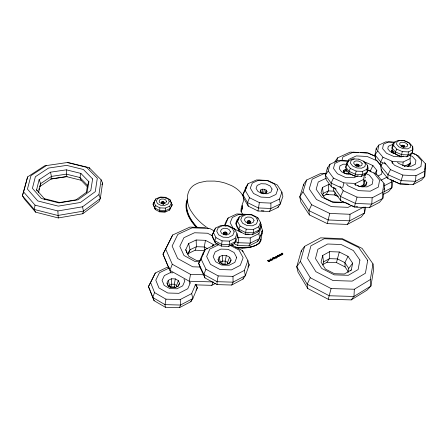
<?xml version="1.0" encoding="UTF-8"?>
<svg xmlns="http://www.w3.org/2000/svg" width="448" height="448" viewBox="0 0 448 448"><rect width="100%" height="100%" fill="white"/><g stroke="black" fill="none" stroke-linecap="round" stroke-linejoin="round"><path stroke-width="0.67" d="M27.625 176.893L23.604 191.923L35.045 205.145L57.87 210.946L58.279 217.952L82.768 213.752L99.014 201.589L100.346 198.503L102.564 182.997L101.102 179.788L89.163 167.67L67.866 162.439L44.626 165.833L27.625 176.893L22.4 195.675L24.265 198.918L35.627 212.167L58.279 217.952M262.332 193.183L262.332 189.207L264.393 189.297L266.168 190.159L266.98 191.464L266.515 192.713L264.942 193.435L262.87 193.346L261.089 192.478L260.282 191.167L260.764 189.918L262.332 189.207M37.195 190.971L36.596 189.885L39.105 179.76L50.512 172.189L66.343 169.826L66.668 176.68L81.088 180.258L87.64 187.102M281.904 192.119L279.518 199.041L270.906 203.095L270.878 208.466L269.433 211.478L258.003 211.008L248.259 206.147L244.031 198.878L242.866 194.634L245.924 187.186L248.03 183.719L256.609 179.928L267.736 180.443L277.357 185.052L281.904 192.119L282.884 196.375L280.286 203.986L277.978 207.39L269.433 211.478M221.402 246.137L222.079 240.85L215.953 237.63L213.455 232.73L215.471 228.077L221.155 225.4L228.351 225.68L234.394 228.794L237.009 233.61L237.798 236.286L235.76 241.483L234.399 243.594L228.726 246.394L221.402 246.137L215.32 242.917L212.839 238.017L211.971 235.34L215.471 228.077M416.41 154.991L418.303 155.803L425.309 163.632L425.6 168.123L424.743 176.45L421.579 180.09L413.062 184.576L400.086 183.971L387.873 178.494L387.957 174.686L390.499 169.613L384.238 162.092M279.334 255.074L279.978 255.786L278.874 255.259M401.408 140.571L404.006 140.711L409.556 143.069L412.731 146.602L412.289 149.99L408.341 151.911L402.382 151.603L400.915 156.464L395.315 154.034L395.388 151.922L396.754 149.178L393.641 145.594L394.201 142.251L398.16 140.398L400.109 140.498M329.868 184.593L328.569 184.537L328.334 190.904L326.222 194.566L323.193 196.045M350.47 270.883L351.299 269.942L352.649 263.178L348.023 256.351L339.282 251.989L329.666 251.653L329.398 258.653L326.978 262.259L322.958 264.51M260.826 225.31L262.539 230.468L259.722 238.409L257.555 241.578L248.965 245.896L237.658 245.498L238.823 237.535L237.026 236.6M344.926 171.763L345.022 169.719L346.399 169.786M363.412 207.267L350.006 214.273L349.686 220.819L347.312 224.414L327.281 223.625L309.389 214.911L300.843 201.998L299.768 196.868L303.716 184.218L306.617 180.029L320.628 173.516L326.066 173.779M355.376 185.511L355.477 183.439L363.507 179.48L364.504 174.726M356.675 165.984L356.776 164.102L358.652 164.55L359.128 165.155L358.999 165.732L358.31 166.057M372.966 263.85L370.322 279.558L354.34 289.24L353.954 296.447L351.198 299.902L328.238 299.281L307.737 288.462L298.01 272.16L296.755 266.762L301.33 250.634L304.623 246.344L320.611 237.849L342.266 238.65L362.079 248.388L372.966 263.85L373.705 269.237L370.916 286.042L367.03 290.158L351.198 299.902M358.876 159.186L364.599 161.734L367.685 165.581L366.918 169.282L362.522 171.405L362.348 174.563L361.183 176.428L354.833 176.081L350.582 174.149M409.5 144.127L409.556 143.069M367.08 169.904L376.594 174.216L384.003 183.417L382.441 192.466L372.148 197.792L371.767 204.126L369.326 207.693L354.368 207.06L340.738 200.637L333.85 191.089L333.206 187.331M245.37 234.405L246.17 229.163L240.106 226.055L237.496 221.346L239.294 216.877L244.731 214.318L251.742 214.603L257.723 217.61L260.439 222.247L261.134 224.902L259.336 229.891L257.919 231.991L252.498 234.668L245.37 234.405L239.338 231.297L236.757 226.582L235.978 223.927L237.961 219.005L239.294 216.877M392.554 152.46L392.689 150.584M402.276 147L402.41 145.202L404.202 145.622L404.69 146.182L404.617 146.703L404.001 147L403.077 146.95L401.716 146.02L402.41 145.202M402.853 165.838L403.138 162.036L410.06 158.609L410.586 154.633M408.341 151.911L408.1 154.93L406.84 156.766L400.68 156.503L396.558 154.711L395.797 153.826M425.309 163.632L424.514 171.27L415.946 175.711L415.475 181.306L413.062 184.576M258.003 211.008L259.37 202.608L249.53 197.747L245.252 190.501L248.03 183.719M412.731 146.602L412.927 149.072L412.44 152.807L410.777 154.829L406.84 156.766M23.604 191.923L22.4 195.675L34.227 209.446L57.865 215.471L83.429 211.12L100.346 198.503L98.924 194.701L101.102 179.788M154 202.177L155.534 205.598L159.852 207.872L159.634 211.842L165.043 212.061L169.456 210.146L172.161 204.921L169.837 199.517L165.564 197.299L160.222 197.075L155.809 198.923L153.048 204.126L155.338 209.569L159.634 211.842M162.809 204.17L163.201 201.667L161.582 201.942L161.291 202.479L161.666 203.487M393.07 180.169L391.882 187.695L388.612 191.621L383.281 194.393M384.009 191.772L391.882 187.695L391.49 182.062L391.815 180.023M66.343 169.826L80.875 173.41L88.883 181.703L87.214 191.778L76.093 199.819L59.606 202.53L44.38 198.682L36.596 189.885M86.268 192.853L87.517 185.377L88.883 181.703M169.361 267.618L166.622 267.529L155.299 273.022L150.59 282.554L154.566 292.6L165.939 299.174L165.021 304.64L165.39 307.272L179.542 307.625L190.865 301.661L192.836 298.553L197.305 287.946L196.028 284.441M392.308 150.158L391.468 150.562L391.283 151.637L391.933 152.393M168.403 286.546L166.992 283.024L168.246 280.353L171.405 278.785L175.269 278.897L174.35 284.262L174.642 286.955L175.672 287.538M384.003 183.417L384.569 188.429L382.889 198.29L379.54 202.311L369.326 207.693M260.865 240.369L262.125 233.022M87.517 185.377L79.996 177.537L66.326 174.149L51.43 176.406L40.723 183.579L39.631 186.693L50.954 179.077L51.43 176.406L50.512 172.189M205.537 227.674L189.924 227.086L172.676 234.987L165.687 249.071L172.278 264.247L190.501 274.372L189.274 281.238L189.426 283.31M382.183 170.957L381.595 174.238L378.056 175.997M387.873 178.494L381.259 170.402L381.506 169.042M186.922 253.036L185.735 249.754L188.614 243.561L196.146 239.999L205.481 240.335L204.266 246.971L204.378 250.533L195.149 250.219L187.695 253.809M380.996 164.562L380.744 165.911L381.259 170.402M376.09 174.418L376.846 170.402L372.921 165.558L365.742 162.366L364.448 162.299M35.045 205.145L34.227 209.446L35.627 212.167M187.001 201.93C185.713 208.057 187.925 214.34 191.139 219.514A65.514 42.515 8.8 0 0 197.226 227.276M225.215 234.707L225.742 231.991L223.72 232.372L223.418 233.106L223.748 234.181M218.574 244.048L216.552 243.975L205.268 249.452L201.107 259.045L205.951 269.209L218.187 275.912L217.073 281.691L217.078 284.609L231.722 285.029L242.978 279.048L245.353 275.666L249.172 264.97L247.901 260.579L242.598 250.734L231.286 244.787M377.686 150.931L382.956 157.231L380.688 161.834L380.649 165.34L375.446 159.012L374.959 154.907L377.686 150.931L378.823 145.085L385.762 141.87L392.487 142.229M218.697 261.492L218.081 259.599L219.178 256.911L222.32 255.343L226.318 255.478L225.21 261.139L225.154 264.113L221.861 264.006M365.73 207.026L364.571 212.934L361.211 217.017L347.312 224.414M375.446 159.012L375.704 157.707M378.823 145.085L376.23 148.484L374.959 154.907L380.688 161.834L385.711 164.052M347.962 272.255L348.74 268.43L352.649 263.178M364.218 181.283L364.829 180.034L366.85 182.622L366.341 185.114L363.479 186.547L359.346 186.357L357.454 185.489M248.875 223.334L249.424 220.662L247.47 221.026L247.201 221.726L247.57 223.059M364.952 179.822L363.966 184.587L361.967 187.135M367.685 165.581L368.015 168.134L367.17 172.211L365.557 174.294L361.183 176.428M263.435 193.894L264.393 189.297M80.875 173.41L79.996 177.537L81.088 180.258M270.57 260.63L269.735 260.854M356.138 166.281L356.087 164.427L356.776 164.102M327.281 223.625L329.756 213.444L311.64 204.725L302.954 191.862L306.617 180.029M338.341 196.711L334.561 194.936L335.154 192.461M38.808 190.081L39.301 188.048M38.55 192.511L40.723 183.579L39.105 179.76M322.762 265.07L323.534 261.929L322.711 255.489L329.666 251.653M362.522 171.405L356.182 171.097L354.872 176.131L349.104 173.505L346.114 169.596L345.727 167.042L347.362 164.578L348.258 160.916L352.654 158.872L358.932 159.158M348.309 160.77L348.622 159.488L356.306 155.926L367.153 156.475L377.216 160.922L381.063 165.592M343.756 172.749L344.064 171.506L345.918 170.626M348.258 160.916L346.718 163.016L345.727 167.042L349.02 171.338L355.387 174.227L362.348 174.563L367.17 172.211L366.918 169.282M241.78 208.555L241.002 211.109M343.442 172.911L343.554 170.414L345.022 169.719M322.711 255.489L321.059 262.136L325.494 269.119L334.421 273.694L344.338 274.002L351.299 269.942M346.584 171.842L346.92 170.492M342.698 187.779L343.913 182.902L355.477 183.439M82.768 213.752L83.429 211.12L82.555 206.797L98.924 194.701M357.28 166.012L357.75 164.153M341.886 160.933L342.91 156.929L353.31 152.169L367.909 152.919L375.306 156.167M339.282 251.989L336.482 262.573L326.978 262.259M304.623 246.344L300.39 261.453L310.29 277.738L331.094 288.574L328.238 299.281M372.148 197.792L357.034 197.131L354.368 207.06M165.043 212.061L165.418 210.633L165.284 208.096L169.714 206.186L171.438 202.905M336.56 161.801L337.607 157.858L350.174 152.118L358.277 152.538M392.213 163.397L392.722 161.51L403.138 162.036M322.672 195.306L323.193 193.407L322.47 187.466L328.569 184.537M402.842 147.034L403.329 145.253M336.235 189.073L331.358 186.799L326.166 179.614L325.388 175.202L328.171 170.918L330.008 164.259L338.038 160.563L347.805 161.05M322.47 187.466L321.02 192.668L324.895 198.195L332.69 201.891L341.348 202.261L343.179 201.337M415.946 175.711L402.853 175.084L400.086 183.971M330.008 164.259L327.426 167.882L325.388 175.202L331.1 183.07L341.342 187.83M187.197 201.13L187.438 200.351M169.775 287.37L170.817 286.843L171.679 284.183L171.405 278.785M277.978 207.39L278.41 206.125M195.149 250.219L196.392 246.697L196.146 239.999M155.534 205.598L154.722 207.894L155.338 209.569M257.555 241.578L258.026 240.262M163.094 204.322L163.912 202.037L163.201 201.667M242.978 279.048L243.454 277.732M235.323 241.41L237.787 242.698L250.258 243.146L259.722 238.409L258.888 233.66L261.486 226.436M257.919 231.991L258.39 230.698M205.268 249.452L203.179 252.93L198.643 263.346L203.846 274.4L217.073 281.691L233.078 282.162L245.353 275.666L244.345 270.413L247.901 260.579M179.542 307.625L180.482 305.038L180.23 299.55L191.66 293.614L195.558 284.463M237.496 221.346L235.978 223.927L238.829 229.113L245.487 232.54L253.355 232.831L259.336 229.891L258.793 226.772L260.439 222.247M187.46 199.696C185.013 205.99 187.006 213.052 190.288 218.646M154.566 292.6L152.729 297.489L154.129 300.709L165.39 307.272M241.046 211.786L242.15 208.387L242.29 205.811M241.287 211.674L242.385 208.275L242.525 205.705M249.424 220.662L250.779 221.866L250.51 222.572L248.556 222.936L247.201 221.726M172.278 264.247L169.932 270.407L170.845 272.793M101.87 184.811L102.564 182.997M226.318 255.478L229.662 257.258L231.09 260.025L230.037 262.735L226.89 264.342L222.841 264.214L219.475 262.394L218.081 259.599M175.269 278.897L178.377 280.65L176.501 285.477L176.994 286.77M234.399 243.594L235.558 240.638M213.455 232.73L211.971 235.34L214.704 240.727L221.418 244.278L229.505 244.563L235.76 241.483L235.15 238.325L237.009 233.61M219.772 263.39L220.276 262.147L219.178 256.911M212.464 246.238L213.192 244.429L205.481 240.335M215.953 237.63L214.704 240.727L215.32 242.917M205.951 269.209L203.846 274.4L204.966 277.911L217.078 284.609M225.68 234.948L226.688 232.484L225.742 231.991M226.128 235.038L227.091 233.24L226.688 232.484M249.53 197.747L247.514 202.602L248.259 206.147M240.106 226.055L238.829 229.113L239.338 231.297M229.662 257.258L227.517 262.382L227.987 264.135M224.47 225.383L226.223 221.2L228.194 217.963L236.818 213.942L247.828 214.385M228.194 217.963L225.226 225.042L225.842 226.201M190.865 301.661L191.895 299.219M249.334 223.569L250.359 221.138M195.087 284.855L211.792 285.331L213.231 281.938M264.639 193.754L266.168 190.159M221.446 263.396L222.443 261.05L222.32 255.343M228.726 246.394L229.505 244.563L229.443 241.114L235.15 238.325M187.393 199.119C184.313 205.923 186.704 213.802 190.484 219.806A65.554 42.566 8.8 0 0 196.566 227.578M190.495 282.453L187.762 288.747L178.864 293.317L167.782 293.014L158.945 287.941L155.803 280.162L159.426 272.748L168.258 268.453L169.596 268.492M178.377 280.65L179.564 283.388L178.354 286.076L175.185 287.683L171.276 287.571L168.14 285.785L166.992 283.024M187.902 254.419L190.042 249.738L188.614 243.561M311.64 204.725L308.924 210.633L309.389 214.911M168.924 286.518L169.501 285.281L171.679 284.183L174.35 284.262L176.501 285.477L177.044 286.748M328.171 170.918L333.43 178.069L331.1 183.07L331.358 186.799M252.498 234.668L253.355 232.831L253.338 229.438L258.793 226.772M248.965 245.896L250.258 243.146L250.225 237.95L258.888 233.66M231.722 285.029L233.078 282.162L232.988 276.36L244.345 270.413M347.362 164.578L350.375 168.476L349.02 171.338L349.104 173.505M155.809 198.923L153.048 204.126L154.722 207.894L159.454 210.392L165.418 210.633L170.274 208.527L169.714 206.186M339.942 186.234L343.235 190.702L340.508 196.431L340.738 200.637M357.834 166.258L358.652 164.55M310.29 277.738L307.188 284.172L307.737 288.462M371.101 172.01L370.278 170.979L372.921 165.558M163.346 204.221L164.17 202.597L163.912 202.037M163.442 204.058L164.17 202.597M348.023 256.351L344.876 262.634L345.1 266.93L348.505 272.065M403.379 147.263L404.202 145.622M169.456 210.146L170.274 208.527M171.175 206.853L172.161 204.921L169.837 199.517M165.687 249.071L162.994 254.178L169.092 268.884M150.59 282.554L148.462 286.569L152.729 297.489L165.021 304.64L180.482 305.038L192.836 298.553L191.66 293.614M172.676 234.987L162.994 254.178L169.932 270.407L189.274 281.238L212.548 281.915M155.299 273.022L148.462 286.569L150.203 290.651M177.957 286.238L179.564 283.388M201.107 259.045L198.643 263.346L200.189 267.73L204.966 277.911M188.367 252.644L190.042 249.738L196.392 246.697L204.266 246.971L207.81 248.87M245.252 190.501L242.866 194.634L247.514 202.602L258.266 207.945L270.878 208.466L280.286 203.986L279.518 199.041M226.178 234.797L227.091 233.24M195.983 290.198L197.305 287.946L195.899 284.838M237.182 237.322L237.798 236.286L237.16 235.11M265.922 193.222L266.98 191.464M249.85 223.412L250.779 221.866M228.822 263.771L231.09 260.025M260.506 225.921L261.134 224.902L260.473 223.77M261.856 231.571L262.539 230.468M247.845 267.081L249.172 264.97L248.534 263.782M302.954 191.862L299.768 196.868L308.924 210.633L328.154 219.962L349.686 220.819L364.571 212.934L364.017 206.948M358.126 166.634L359.128 165.155M300.39 261.453L296.755 266.762L307.188 284.172L329.252 295.764L353.954 296.447L370.916 286.042L370.322 279.558M367.343 169.109L368.015 168.134M364.79 178.153L365.518 177.1M364.218 186.39L366.85 182.622M393.641 145.594L391.983 147.974L392.23 150.444L395.315 154.034M374.662 173.533L376.846 170.402M382.648 163.19L380.744 165.911L387.957 174.686L401.307 180.645L415.475 181.306L424.743 176.45L424.514 171.27M404.018 147.129L404.69 146.182M334.74 161.868L337.607 157.858M383.807 189.493L384.569 188.429M412.244 150.018L412.927 149.072M407.63 166.678L410.39 162.887L410.11 164.993L407.725 166.191M424.805 169.193L425.6 168.123M348.897 174.227L349.67 173.197L348.202 173.897L346.125 173.796L344.226 172.934L343.246 171.64M394.201 142.251L392.605 144.29L391.983 147.974L395.388 151.922L401.565 154.594L408.1 154.93L412.44 152.807L412.289 149.99M259.454 242.816L260.473 241.114A8.193 5.589 9.4 0 0 260.596 239.17M407.54 166.667L410.318 163.318L410.06 158.609M278.65 255.214L279.647 254.766L280.566 255.478L279.754 254.996M270.362 260.702L270.066 260.82M258.95 243.331L259.454 242.816M260.45 235.85L261.979 233.643A8.26 5.566 9.4 0 0 262.097 231.706L261.906 231.006M269.545 260.182L270.071 260.142M258.367 243.818L259.7 242.693L260.719 240.99A8.187 5.589 9.4 0 0 260.837 239.047M277.446 256.967L276.797 256.911L277.525 256.497M269.948 260.534L270.004 260.49A1.882 1.316 11 0 0 270.234 260.288M281.176 255.002L280.566 254.946L281.271 254.526M269.797 260.434L269.858 260.389A2.397 1.674 11 0 0 270.116 260.182M257.723 244.283L258.619 243.695M46.29 165.637L30.985 175.61L27.44 189.106L37.778 200.945L58.285 206.136L80.472 202.457L95.267 191.643L97.311 178.242L86.565 167.306L67.301 162.568M256.637 244.91L259.078 243.006L260.092 241.304A8.193 5.594 9.4 0 0 260.243 240.682M257.018 244.72L257.97 244.154M323.534 261.929L329.398 258.653L337.512 258.927L344.876 262.634L348.74 268.43M281.534 253.854C281.019 254.442 283.175 255.724 281.271 254.016M255.875 245.319L257.264 244.591M211.792 285.331L215.488 283.405M351.792 205.458L348.13 207.34L331.447 206.634L316.49 199.5L309.232 188.938L312.166 179.161L323.764 173.751L325.83 173.846M384.328 185.724L391.49 182.062M380.834 180.281L386.938 177.206M220.276 262.147L222.443 261.05L225.21 261.139L227.517 262.382L228.25 263.822M277.598 255.741L277.889 255.853M270.581 259.437L270.861 259.549M404.499 166.23L410.318 163.318M359.873 186.626L363.966 184.587L363.507 179.48M403.379 156.044L401.654 156.89L393.876 156.492L386.579 153.317L382.603 148.624L383.415 144.256L388.612 141.842L395.511 142.212M323.193 193.407L328.334 190.904L334.158 191.167M218.652 244.748L209.854 249.032L206.662 256.497L210.482 264.365L219.996 269.534L231.47 269.892L240.313 265.322L243.13 257.712L239.036 250.04L230.306 245.442M358.126 175.694L353.914 177.738L345.285 177.335L337.45 173.746L333.474 168.426L334.807 163.442L340.827 160.67L348.583 161.056M226.789 233.974L224.762 234.36L223.815 233.862L223.418 233.106M391.468 152.645L393.294 151.771M255.069 245.7L256.508 245M326.2 178.242L318.242 182L316.154 189.252L321.569 197.014L332.567 202.233L344.803 202.759M239.154 218.445L237.961 219.005L238.196 220.242M238.358 219.268L237.104 219.862L235.855 222.958L236.449 224.039M393.848 143.707L392.605 144.29L392.7 145.69M354.318 158.928L351.064 160.44L350.414 163.145L352.654 166.023L356.944 167.955L361.626 168.179L364.879 166.622L365.462 163.89L363.182 161.045M165.945 211.126L164.315 211.837L160.311 211.674M163.878 203.14L162.26 203.414L161.291 202.479M255.702 245.381C249.62 248.265 242.62 248.399 236.051 247.621M254.85 245.739C248.618 248.226 241.674 248.192 235.127 247.24M253.954 246.064C247.99 248.041 241.545 248.03 235.385 247.111M57.87 210.946L82.555 206.797M51.346 178.886L67.234 176.467M50.954 179.077L66.668 176.68M241.584 247.822L242.822 247.834M165.939 299.174L180.23 299.55M331.094 288.574L354.34 289.24M170.817 286.843L174.642 286.955M172.872 272.832L170.089 272.748L164.388 275.548L162.086 280.347L164.147 285.342L169.826 288.585L176.932 288.786L182.661 285.869L184.822 281.014L184.005 279.171M190.501 274.372L203.482 274.764M218.187 275.912L232.988 276.36M200.284 267.036L192.724 266.801L177.671 258.513L172.122 246.047L177.817 234.405L192.114 227.825L209.653 228.491L214.502 231.028M200.021 260.663L196.582 260.551L188.742 256.273L185.735 249.754M199.814 261.682L195.054 261.526L183.982 255.478L179.81 246.316L183.926 237.681L194.505 232.758L207.553 233.24L212.352 235.766M246.518 234.091L249.138 234.186M238.823 237.535L250.225 237.95M222.079 240.85L229.443 241.114M246.17 229.163L253.338 229.438M241.674 232.075L240.363 232.025L233.195 228.329L230.16 222.734L232.35 217.437L238.812 214.413L247.1 214.749M329.756 213.444L350.006 214.273M261.279 210.773L263.889 210.879M159.852 207.872L165.284 208.096M259.37 202.608L270.906 203.095M355.645 206.746L357.683 206.836M325.802 194.281L328.524 194.404M326.222 194.566L334.561 194.936M408.335 184.229L399.661 183.826L390.23 179.603M351.126 174.098L346.125 173.863L341.583 171.791L339.254 168.706L339.998 165.794L343.504 164.158L346.578 164.31M404.135 166.012L411.113 166.337L415.419 164.164L415.884 160.367L412.395 156.419L409.965 155.372M395.662 153.524L394.374 153.457L390.135 151.62L387.811 148.898L388.259 146.345L391.283 144.928L392.554 144.995M360.298 152.639L367.046 152.986M274.714 257.667L274.042 257.645L274.809 257.852L274.904 258.462L275.027 257.897L275.85 257.97L274.999 257.74L274.932 257.174L274.77 257.561M411.785 152.684L416.158 154.56L421.602 160.658L420.941 166.561L414.266 169.971L404.113 169.473L394.52 165.256L391.451 161.622M413.258 153.636L415.15 154.448M396.754 149.178L402.382 151.603M392.263 152.774L394.027 153.541M404.6 166.018L398.44 163.318L397.583 162.316M382.956 157.231L392.722 161.51M367.724 153.02L374.629 156.055M390.499 169.613L402.853 175.084M367.858 169.893L370.278 170.979M365.646 173.488L369.342 175.151L373.022 179.794L372.154 184.285L366.979 186.889L359.475 186.547L354.463 184.246M350.375 168.476L356.182 171.097M333.43 178.069L343.913 182.902M343.235 190.702L357.034 197.131M334.662 194.673L337.131 195.832M345.632 202.608L349.345 204.361M352.436 205.817L354.29 206.69M336.482 262.573L345.1 266.93M234.097 243.634L237.658 245.498M282.862 254.083L281.943 253.042L282.895 253.887M281.876 253.876L282.688 254.358L282.128 253.854A0.56 0.386 11.9 0 0 281.148 254.016M270.614 260.389L270.228 260.036M278.6 255.422L279.384 256.099L278.774 255.522M275.369 257.107L276.506 258.11L276.069 257.718A0.605 0.42 11.5 0 0 276.455 257.135A0.605 0.42 11.5 0 0 275.509 256.939M373.845 172.939L379.596 180.102L378.33 187.096L370.311 191.178L358.59 190.652L347.866 185.702L346.69 184.128M355.958 164.998L356.429 165.603M362.432 186.116L363.121 187.018M334.18 187.712L340.508 196.431L355.415 203.426L371.767 204.126L382.889 198.29L382.441 192.466M242.586 214.06C239.131 210.078 242.334 205.19 243.443 201.001C244.446 196.274 240.862 192.147 237.457 189.381A30.117 19.499 6.4 0 0 233.481 186.67A29.658 19.197 6.4 0 0 231.302 185.511L225.49 183.21A33.494 21.756 6.3 0 0 214.57 181.082L206.601 181.104L199.601 182.538A23.061 14.823 6.2 0 0 196.174 183.977C185.192 188.871 185.321 203.599 191.806 212.111A66.035 42.353 8.8 0 0 208.611 228.654M277.71 256.094L278.309 256.665L277.519 255.931M270.687 259.795L271.286 260.372L270.502 259.638M190.288 218.646L190.882 219.632A65.531 42.538 8.8 0 0 196.969 227.399M232.299 244.255L233.257 246.064M272.546 259.84L271.214 259.129L272.406 259.538L272.143 258.642L272.726 259.795A0.605 0.426 11.3 0 1 272.804 259.935M213.192 244.429L213.774 245.588M44.38 198.682L44.912 199.786M150.444 291.284L154.129 300.709M89.163 167.67L89.578 168.773M168.246 280.353L169.501 285.281M260.282 191.167L260.747 192.998M161.582 201.942L162.014 203.694M234.394 228.794L234.657 229.891M242.598 250.734L242.883 251.922M203.179 252.93L203.465 254.223M277.508 256.81L277.659 256.626A0.683 0.476 11.6 0 1 276.993 257.169A0.683 0.476 11.6 0 1 276.444 256.418A0.683 0.476 11.6 0 1 277.558 256.424M247.615 222.454L247.85 223.558M223.72 232.372L224.101 234.265M257.723 217.61L257.942 218.708M247.47 221.026L247.811 222.891M245.924 187.186L246.142 188.406M260.764 189.918L261.279 192.998M301.33 250.634L301.515 251.905M303.716 184.218L303.89 185.522M365.098 173.947L365.35 175.84M327.426 167.882L327.572 169.142M165.564 197.299L165.665 198.279M343.554 170.414L343.75 172.318M346.718 163.016L346.836 164.175M356.087 164.427L356.255 166.18M376.23 148.484L376.337 149.811M391.468 150.562L391.602 152.572M401.794 145.499L401.862 146.619M162.316 201.634L162.417 203.526M224.61 231.946L224.666 234.685M248.321 220.618L248.338 223.317M269.366 260.215A0.599 0.42 11.1 0 1 269.909 259.902M281.445 254.649A0.683 0.47 11.8 0 1 280.745 255.186A0.683 0.47 11.8 0 1 280.19 254.442A0.683 0.47 11.8 0 1 281.299 254.453M275.526 257.102C276.634 258.507 276.416 256.245 275.526 257.085M280.314 254.587L280.969 254.509L280.314 254.576M276.567 256.564L277.222 256.48L276.567 256.547M410.715 144.973L410.379 147.465L407.456 148.876L403.054 148.646L398.894 146.86L396.581 144.222L396.984 141.747L399.913 140.375L404.247 140.605L408.369 142.358L410.715 144.973M407.641 144.81L407.439 146.21L405.793 147.006L403.318 146.871L400.977 145.869L399.672 144.385L399.89 142.985L401.537 142.206L403.99 142.341L406.319 143.332L407.641 144.81M92.635 178.97L90.782 190.523L78.002 199.797L58.951 202.927L41.356 198.481L32.418 188.334L35.375 176.708L48.541 168.062L66.718 165.385L83.39 169.49L92.635 178.97M367.696 260.327L365.411 273.235L352.178 281.12L333.032 280.543L315.862 271.678L307.563 258.306L310.946 245.812L324.184 238.734L342.233 239.4L358.73 247.514L367.696 260.327M359.912 260.064L358.109 269.562L348.331 275.302L334.303 274.865L321.686 268.397L315.487 258.574L317.884 249.301L327.662 244.003L341.096 244.49L353.343 250.55L359.912 260.064M362.186 163.727L361.85 165.267L360.018 166.141L357.33 166.012L354.967 164.926L353.702 163.307L354.06 161.778L355.891 160.922L358.506 161.05L360.903 162.12L362.186 163.727M277.771 189.314L275.946 194.466L269.5 197.462L260.893 197.092L253.534 193.486L250.298 188.087L252.342 183.019L258.77 180.169L267.148 180.555L274.383 184.022L277.771 189.314M272.054 189.062L270.967 192.046L267.21 193.777L262.231 193.558L257.958 191.475L256.054 188.345L257.219 185.382L260.966 183.708L265.871 183.926L270.099 185.965L272.054 189.062M257.723 220.506L256.491 223.843L252.454 225.803L247.162 225.596L242.676 223.306L240.733 219.839L242.049 216.53L246.075 214.631L251.283 214.844L255.724 217.073L257.723 220.506M254.027 220.36L253.322 222.242L251.048 223.334L248.074 223.222L245.549 221.934L244.446 219.985L245.179 218.114L247.447 217.039L250.398 217.157L252.907 218.422L254.027 220.36M236.69 257.499L234.83 262.388L229.13 265.3L221.777 265.065L215.662 261.766L213.17 256.715L215.186 251.882L220.864 249.088L228.049 249.334L234.08 252.526L236.69 257.499M234.175 231.857L232.786 235.334L228.564 237.384L223.126 237.182L218.596 234.814L216.731 231.202L218.21 227.758L222.421 225.77L227.769 225.977L232.249 228.29L234.175 231.857M230.384 231.711L229.589 233.671L227.209 234.819L224.151 234.707L221.603 233.374L220.545 231.347L221.368 229.398L223.742 228.273L226.772 228.385L229.303 229.695L230.384 231.711M169.271 201.578L167.983 204.008L164.696 205.419L160.664 205.251L157.461 203.571L156.318 201.034L157.651 198.626L160.933 197.249L164.909 197.417L168.09 199.063L169.271 201.578M166.494 201.466L165.754 202.849L163.878 203.65L161.588 203.554L159.762 202.597L159.107 201.152L159.863 199.774L161.734 198.985L164.007 199.086L165.822 200.026L166.494 201.466M268.677 260.187L267.848 260.624L268.223 260.971L269.147 260.691L268.369 261.1L268.783 261.486L269.797 261.162L268.744 261.716L267.512 260.59L268.677 260.187M273.672 257.561L272.849 257.992L273.224 258.334L274.137 258.059L273.37 258.468L273.79 258.849L274.786 258.53L273.75 259.073L272.518 257.958L273.672 257.561M277.9 255.377L277.553 255.31L277.9 255.377M278.062 255.522L278.958 256.329L278.062 255.522M271.936 260.03L270.536 259L271.936 260.03"/></g></svg>
